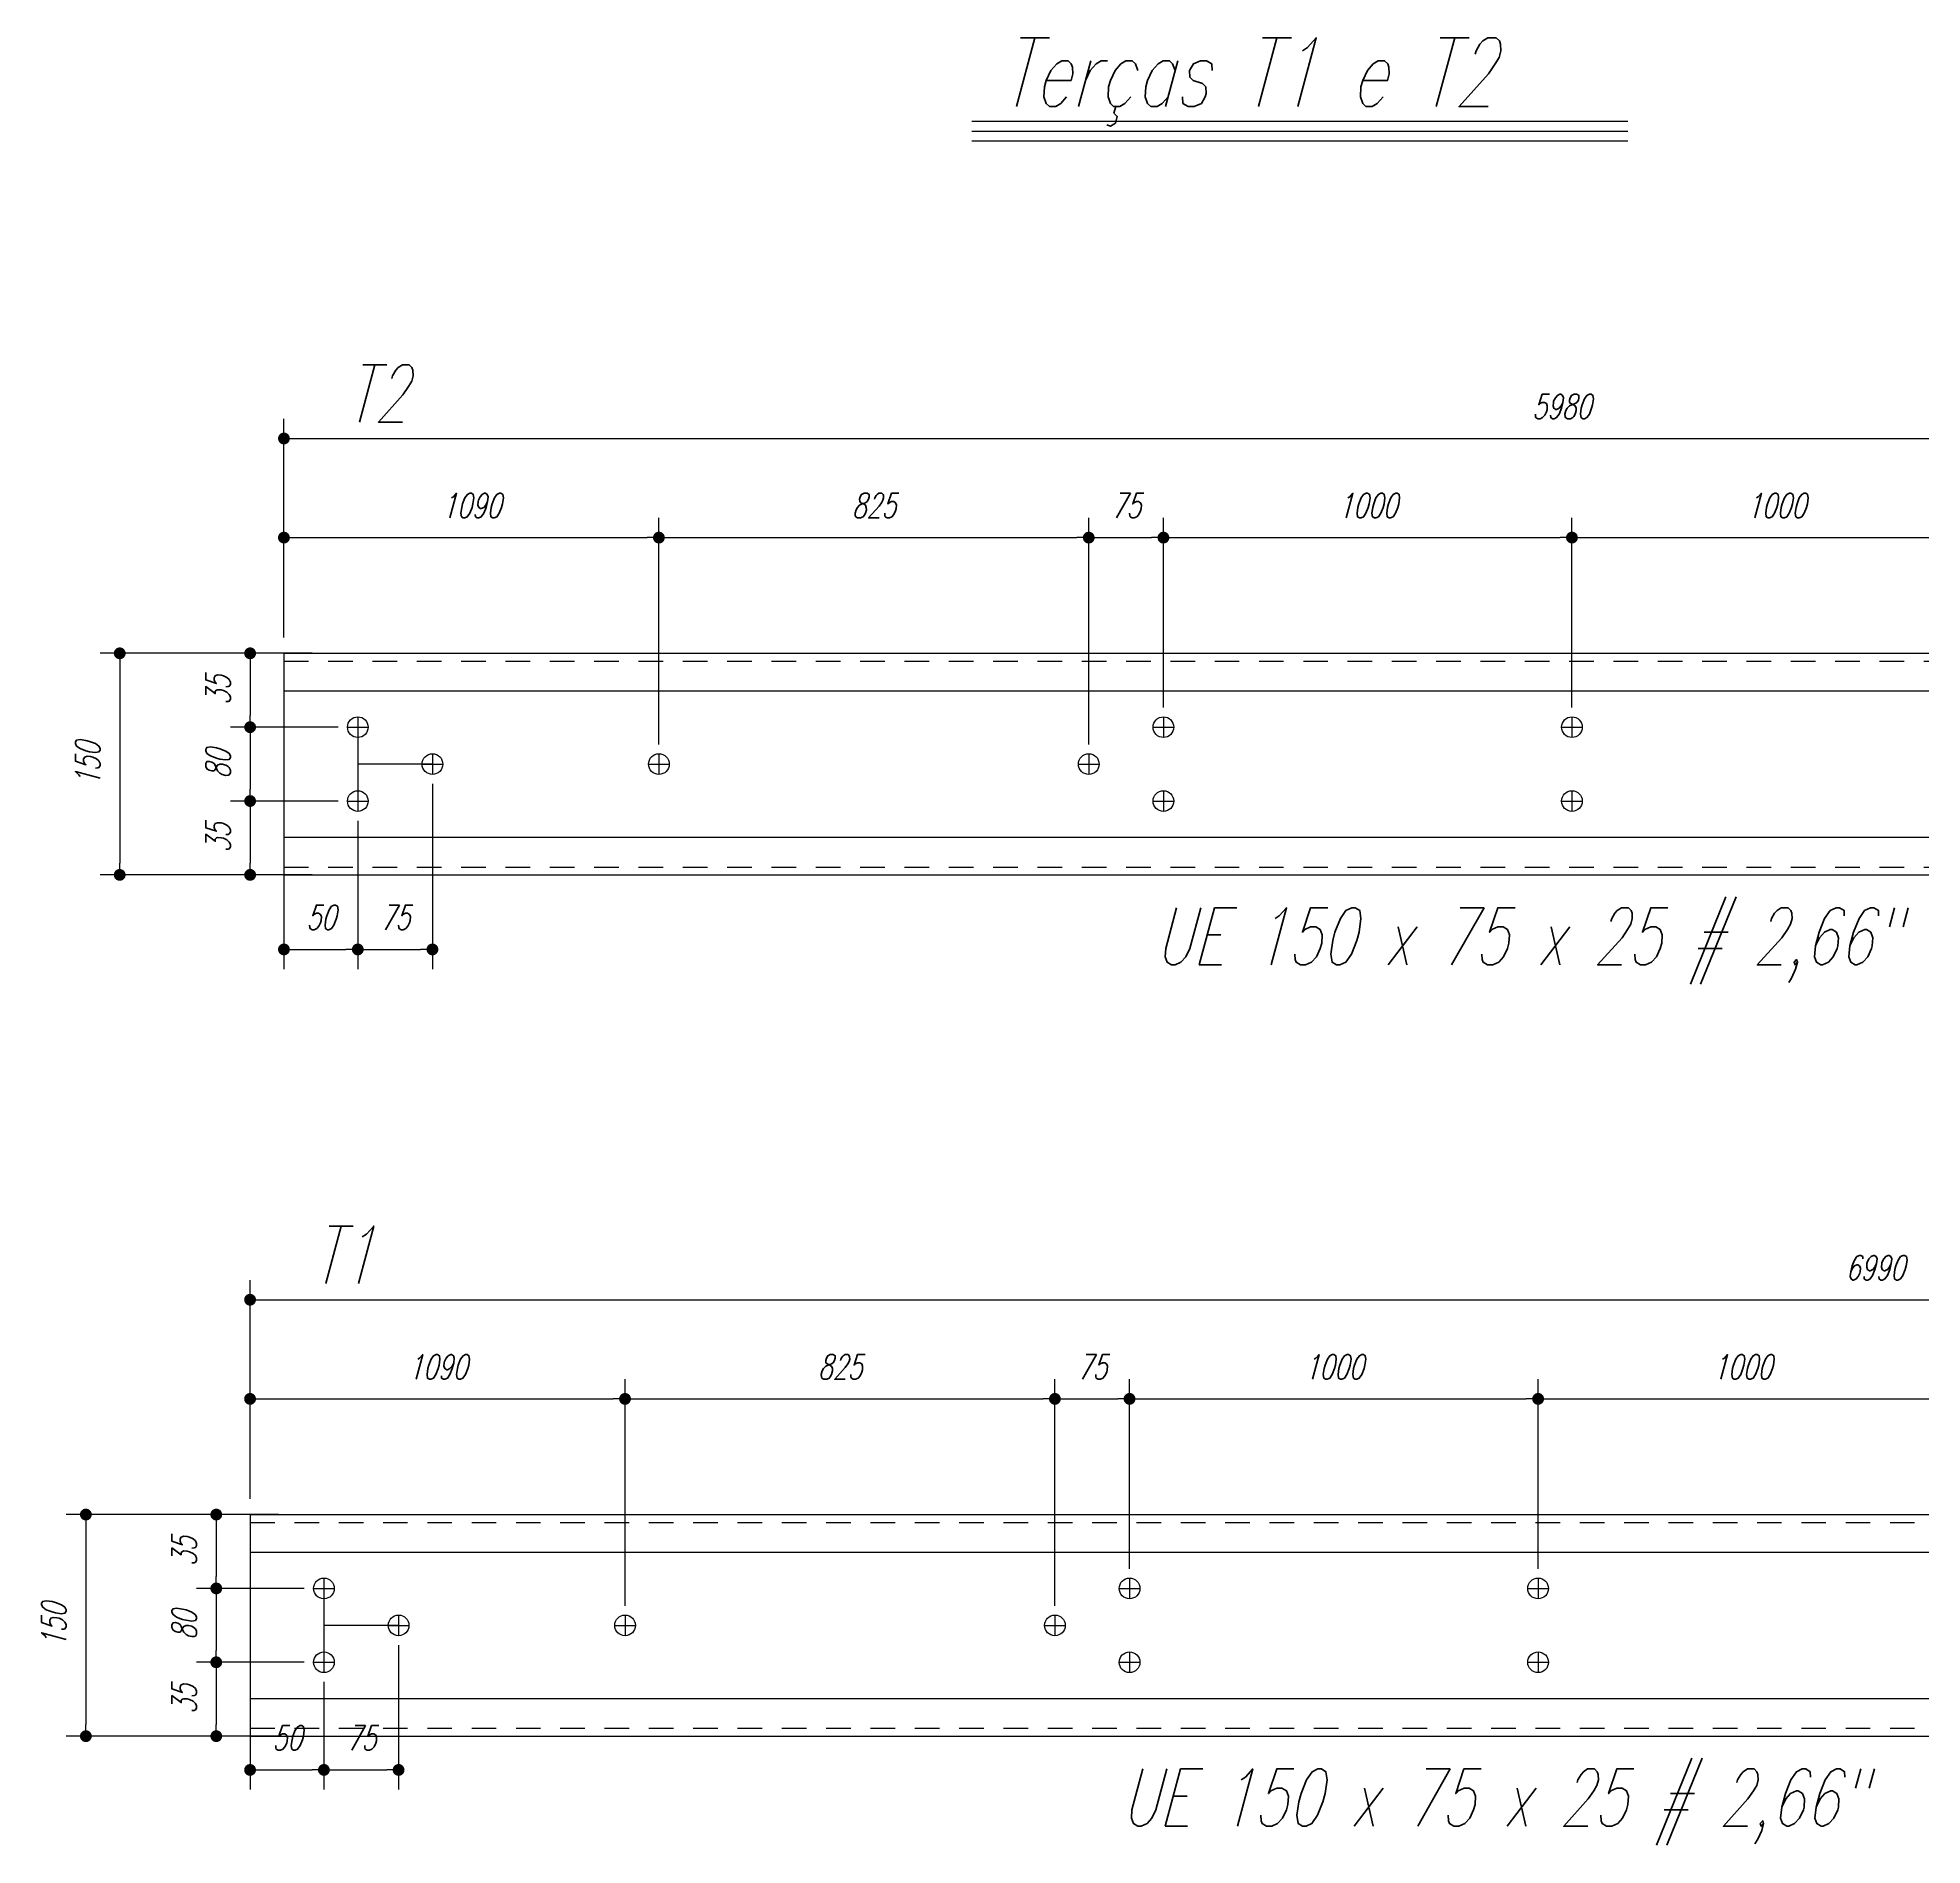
# Model space of a CAD drawing. Extents: x -187 to 453, y 281 to 902.
# Drawn here: x 400.41 to 409.98, y 453.06 to 462.24 of the extents above; entities that cross this region are included whole.
import ezdxf

# ---------------------------------------------------------------- set-up
doc = ezdxf.new("R2010")
doc.units = 0
doc.header["$MEASUREMENT"] = 0
doc.header["$PDMODE"] = 35
doc.linetypes.add('HIDDEN2', pattern=[0.1875, 0.125, -0.0625])
doc.layers.get('DEFPOINTS').update_dxf_attribs({"linetype": 'CONTINUOUS'})
for name, color, linetype in [('CARGAS', 3, 'CONTINUOUS'), ('COTA', 1, 'CONTINUOUS'), ('FORMA', 2, 'CONTINUOUS'), ('NPILAR', 4, 'CONTINUOUS'), ('PILAR', 4, 'CONTINUOUS'), ('TEXTO1', 1, 'CONTINUOUS')]:
    doc.layers.add(name, color=color, linetype=linetype)
doc.styles.add('E100', font='romans.shx', dxfattribs={"width": 0.7, "oblique": 15, "height": 0.125})
doc.styles.add('E120', font='romans.shx', dxfattribs={"width": 0.7, "oblique": 15, "height": 0.15})
doc.styles.add('E140', font='romans.shx', dxfattribs={"width": 0.7, "oblique": 15, "height": 0.175})
doc.dimstyles.get("Standard").update_dxf_attribs({"dimtxt": 0.18, "dimasz": 0.18, "dimexe": 0.18, "dimexo": 0.0625, "dimgap": 0.09, "dimtad": 0, "dimtih": 1, "dimtoh": 1, "dimdec": 4, "dimzin": 0, "dimdsep": 46, "dimtxsty": 'Standard', "dimcen": 0.09, "dimadec": 0, "dimazin": 0, "dimtfac": 1, "dimtdec": 4, "dimtofl": 0, "dimtmove": 0, "dimatfit": 3, "dimfxl": 1, "dimtolj": 1, "dimtzin": 0, "dimarcsym": 0})

# ---------------------------------------------------------------- blocks, each defined once
blk = doc.blocks.new('DOT')
at = {"layer": 'CARGAS', "color": 0, "linetype": 'ByBlock'}
blk.add_line((-0.5, 0), (-1, 0), dxfattribs=at)
at = {"layer": 'CARGAS', "color": 0, "linetype": 'ByBlock', "const_width": 0.5}
blk.add_lwpolyline([(-0.25, 0, 1), (0.25, 0, 1)], format="xyb", close=True, dxfattribs=at)
blk = doc.blocks.new('*D136')
at = {"layer": 'COTA', "linetype": 'Continuous', "lineweight": -2, "transparency": 16777216}
for p, q in [((401.4898, 454.8204), (401.4898, 455.4276)), ((403.3933, 454.2778), (403.3933, 455.4276)), ((401.5498, 455.3276), (403.3333, 455.3276))]:
    blk.add_line(p, q, dxfattribs=at)
at = {"layer": 'DEFPOINTS', "color": 0, "linetype": 'Continuous', "transparency": 16777216}
for p in [(403.3933, 455.3276), (401.4898, 454.7204), (403.3933, 454.1778)]:
    blk.add_point(p, dxfattribs=at)
at = {"layer": 'COTA', "linetype": 'Continuous', "lineweight": -2, "transparency": 16777216, "xscale": 0.06, "yscale": 0.06, "zscale": 0.06, "rotation": 180}
blk.add_blockref('DOT', (401.4898, 455.3276), dxfattribs=at)
at = {"layer": 'COTA', "linetype": 'Continuous', "lineweight": -2, "transparency": 16777216, "xscale": 0.06, "yscale": 0.06, "zscale": 0.06}
blk.add_blockref('DOT', (403.3933, 455.3276), dxfattribs=at)
at = {"layer": 'COTA', "color": 2, "linetype": 'Continuous', "transparency": 16777216, "insert": (402.4416, 455.4901), "char_height": 0.125, "attachment_point": 5, "style": 'E100'}
blk.add_mtext('\\A1;1090', dxfattribs=at)
blk = doc.blocks.new('*D139')
at = {"layer": 'COTA', "linetype": 'Continuous', "lineweight": -2, "transparency": 16777216}
for p, q in [((401.8648, 453.8903), (401.8648, 453.3438)), ((401.4898, 453.7917), (401.4898, 453.3438)), ((401.5498, 453.4438), (401.8048, 453.4438))]:
    blk.add_line(p, q, dxfattribs=at)
at = {"layer": 'DEFPOINTS', "color": 0, "linetype": 'Continuous', "transparency": 16777216}
for p in [(401.8648, 453.9903), (401.4898, 453.8917), (401.8648, 453.4438)]:
    blk.add_point(p, dxfattribs=at)
at = {"layer": 'COTA', "linetype": 'Continuous', "lineweight": -2, "transparency": 16777216, "xscale": 0.06, "yscale": 0.06, "zscale": 0.06, "rotation": 180}
blk.add_blockref('DOT', (401.4898, 453.4438), dxfattribs=at)
at = {"layer": 'COTA', "linetype": 'Continuous', "lineweight": -2, "transparency": 16777216, "xscale": 0.06, "yscale": 0.06, "zscale": 0.06}
blk.add_blockref('DOT', (401.8648, 453.4438), dxfattribs=at)
at = {"layer": 'COTA', "color": 2, "linetype": 'Continuous', "transparency": 16777216, "insert": (401.6773, 453.6063), "char_height": 0.125, "attachment_point": 5, "style": 'E100'}
blk.add_mtext('\\A1;50', dxfattribs=at)
blk = doc.blocks.new('*D140')
at = {"layer": 'COTA', "linetype": 'Continuous', "lineweight": -2, "transparency": 16777216}
for p, q in [((401.4898, 454.8704), (401.4898, 455.9309)), ((417.9881, 454.6494), (417.9881, 455.9309)), ((401.5498, 455.8309), (417.9281, 455.8309))]:
    blk.add_line(p, q, dxfattribs=at)
at = {"layer": 'DEFPOINTS', "color": 0, "linetype": 'Continuous', "transparency": 16777216}
for p in [(417.9881, 455.8309), (401.4898, 454.7704), (417.9881, 454.5494)]:
    blk.add_point(p, dxfattribs=at)
at = {"layer": 'COTA', "linetype": 'Continuous', "lineweight": -2, "transparency": 16777216, "xscale": 0.06, "yscale": 0.06, "zscale": 0.06, "rotation": 180}
blk.add_blockref('DOT', (401.4898, 455.8309), dxfattribs=at)
at = {"layer": 'COTA', "linetype": 'Continuous', "lineweight": -2, "transparency": 16777216, "xscale": 0.06, "yscale": 0.06, "zscale": 0.06}
blk.add_blockref('DOT', (417.9881, 455.8309), dxfattribs=at)
at = {"layer": 'COTA', "color": 2, "linetype": 'Continuous', "transparency": 16777216, "insert": (409.739, 455.9934), "char_height": 0.125, "attachment_point": 5, "style": 'E100'}
blk.add_mtext('\\A1;6990', dxfattribs=at)
blk = doc.blocks.new('*D141')
at = {"layer": 'COTA', "linetype": 'Continuous', "lineweight": -2, "transparency": 16777216}
for p, q in [((401.3898, 454.7403), (401.2182, 454.7403)), ((401.3182, 454.6803), (401.3182, 454.4253)), ((401.7648, 454.3653), (401.2182, 454.3653))]:
    blk.add_line(p, q, dxfattribs=at)
at = {"layer": 'DEFPOINTS', "color": 0, "linetype": 'Continuous', "transparency": 16777216}
for p in [(401.4898, 454.7403), (401.3182, 454.3653), (401.8648, 454.3653)]:
    blk.add_point(p, dxfattribs=at)
at = {"layer": 'COTA', "linetype": 'Continuous', "lineweight": -2, "transparency": 16777216, "xscale": 0.06, "yscale": 0.06, "zscale": 0.06}
for p, rotation in [((401.3182, 454.7403), 90), ((401.3182, 454.3653), 270)]:
    blk.add_blockref('DOT', p, dxfattribs=dict(at, rotation=rotation))
at = {"layer": 'COTA', "color": 2, "linetype": 'Continuous', "transparency": 16777216, "insert": (401.1557, 454.5528), "char_height": 0.125, "attachment_point": 5, "rotation": 90, "style": 'E100'}
blk.add_mtext('\\A1;35', dxfattribs=at)
blk = doc.blocks.new('*D142')
at = {"layer": 'COTA', "linetype": 'Continuous', "lineweight": -2, "transparency": 16777216}
for p, q in [((401.7648, 454.3653), (401.2182, 454.3653)), ((401.3182, 454.3053), (401.3182, 454.0503)), ((401.7648, 453.9903), (401.2182, 453.9903))]:
    blk.add_line(p, q, dxfattribs=at)
at = {"layer": 'DEFPOINTS', "color": 0, "linetype": 'Continuous', "transparency": 16777216}
for p in [(401.8648, 454.3653), (401.3182, 453.9903), (401.8648, 453.9903)]:
    blk.add_point(p, dxfattribs=at)
at = {"layer": 'COTA', "linetype": 'Continuous', "lineweight": -2, "transparency": 16777216, "xscale": 0.06, "yscale": 0.06, "zscale": 0.06}
for p, rotation in [((401.3182, 454.3653), 90), ((401.3182, 453.9903), 270)]:
    blk.add_blockref('DOT', p, dxfattribs=dict(at, rotation=rotation))
at = {"layer": 'COTA', "color": 2, "linetype": 'Continuous', "transparency": 16777216, "insert": (401.1557, 454.1778), "char_height": 0.125, "attachment_point": 5, "rotation": 90, "style": 'E100'}
blk.add_mtext('\\A1;80', dxfattribs=at)
blk = doc.blocks.new('*D143')
at = {"layer": 'COTA', "linetype": 'Continuous', "lineweight": -2, "transparency": 16777216}
for p, q in [((401.7648, 453.9903), (401.2182, 453.9903)), ((401.3182, 453.9303), (401.3182, 453.6753)), ((401.5885, 453.6153), (401.2182, 453.6153))]:
    blk.add_line(p, q, dxfattribs=at)
at = {"layer": 'DEFPOINTS', "color": 0, "linetype": 'Continuous', "transparency": 16777216}
for p in [(401.8648, 453.9903), (401.3182, 453.6153), (401.6885, 453.6153)]:
    blk.add_point(p, dxfattribs=at)
at = {"layer": 'COTA', "linetype": 'Continuous', "lineweight": -2, "transparency": 16777216, "xscale": 0.06, "yscale": 0.06, "zscale": 0.06}
for p, rotation in [((401.3182, 453.9903), 90), ((401.3182, 453.6153), 270)]:
    blk.add_blockref('DOT', p, dxfattribs=dict(at, rotation=rotation))
at = {"layer": 'COTA', "color": 2, "linetype": 'Continuous', "transparency": 16777216, "insert": (401.1557, 453.8028), "char_height": 0.125, "attachment_point": 5, "rotation": 90, "style": 'E100'}
blk.add_mtext('\\A1;35', dxfattribs=at)
blk = doc.blocks.new('*D144')
at = {"layer": 'COTA', "linetype": 'Continuous', "lineweight": -2, "transparency": 16777216}
for p, q in [((401.6334, 454.7403), (400.5562, 454.7403)), ((400.6562, 454.6803), (400.6562, 453.6753)), ((401.6334, 453.6153), (400.5562, 453.6153))]:
    blk.add_line(p, q, dxfattribs=at)
at = {"layer": 'DEFPOINTS', "color": 0, "linetype": 'Continuous', "transparency": 16777216}
for p in [(401.7334, 454.7403), (400.6562, 453.6153), (401.7334, 453.6153)]:
    blk.add_point(p, dxfattribs=at)
at = {"layer": 'COTA', "linetype": 'Continuous', "lineweight": -2, "transparency": 16777216, "xscale": 0.06, "yscale": 0.06, "zscale": 0.06}
for p, rotation in [((400.6562, 454.7403), 90), ((400.6562, 453.6153), 270)]:
    blk.add_blockref('DOT', p, dxfattribs=dict(at, rotation=rotation))
at = {"layer": 'COTA', "color": 2, "linetype": 'Continuous', "transparency": 16777216, "insert": (400.4937, 454.1778), "char_height": 0.125, "attachment_point": 5, "rotation": 90, "style": 'E100'}
blk.add_mtext('\\A1;150', dxfattribs=at)
blk = doc.blocks.new('*D145')
at = {"layer": 'COTA', "linetype": 'Continuous', "lineweight": -2, "transparency": 16777216}
for p, q in [((403.3933, 454.6494), (403.3933, 455.4276)), ((405.5755, 454.2778), (405.5755, 455.4276)), ((403.4533, 455.3276), (405.5155, 455.3276))]:
    blk.add_line(p, q, dxfattribs=at)
at = {"layer": 'DEFPOINTS', "color": 0, "linetype": 'Continuous', "transparency": 16777216}
for p in [(405.5755, 455.3276), (403.3933, 454.5494), (405.5755, 454.1778)]:
    blk.add_point(p, dxfattribs=at)
at = {"layer": 'COTA', "linetype": 'Continuous', "lineweight": -2, "transparency": 16777216, "xscale": 0.06, "yscale": 0.06, "zscale": 0.06, "rotation": 180}
blk.add_blockref('DOT', (403.3933, 455.3276), dxfattribs=at)
at = {"layer": 'COTA', "linetype": 'Continuous', "lineweight": -2, "transparency": 16777216, "xscale": 0.06, "yscale": 0.06, "zscale": 0.06}
blk.add_blockref('DOT', (405.5755, 455.3276), dxfattribs=at)
at = {"layer": 'COTA', "color": 2, "linetype": 'Continuous', "transparency": 16777216, "insert": (404.4844, 455.4901), "char_height": 0.125, "attachment_point": 5, "style": 'E100'}
blk.add_mtext('\\A1;825', dxfattribs=at)
blk = doc.blocks.new('*D146')
at = {"layer": 'COTA', "linetype": 'Continuous', "lineweight": -2, "transparency": 16777216}
for p, q in [((408.0285, 455.0465), (408.0285, 455.4276)), ((410.1024, 454.4653), (410.1024, 455.4276)), ((408.0885, 455.3276), (410.0424, 455.3276))]:
    blk.add_line(p, q, dxfattribs=at)
at = {"layer": 'DEFPOINTS', "color": 0, "linetype": 'Continuous', "transparency": 16777216}
for p in [(410.1024, 455.3276), (408.0285, 454.9465), (410.1024, 454.3653)]:
    blk.add_point(p, dxfattribs=at)
at = {"layer": 'COTA', "linetype": 'Continuous', "lineweight": -2, "transparency": 16777216, "xscale": 0.06, "yscale": 0.06, "zscale": 0.06, "rotation": 180}
blk.add_blockref('DOT', (408.0285, 455.3276), dxfattribs=at)
at = {"layer": 'COTA', "linetype": 'Continuous', "lineweight": -2, "transparency": 16777216, "xscale": 0.06, "yscale": 0.06, "zscale": 0.06}
blk.add_blockref('DOT', (410.1024, 455.3276), dxfattribs=at)
at = {"layer": 'COTA', "color": 2, "linetype": 'Continuous', "transparency": 16777216, "insert": (409.0654, 455.4901), "char_height": 0.125, "attachment_point": 5, "style": 'E100'}
blk.add_mtext('\\A1;1000', dxfattribs=at)
blk = doc.blocks.new('*D74')
at = {"layer": 'COTA', "linetype": 'Continuous', "lineweight": -2, "transparency": 16777216}
for p, q in [((402.2438, 454.0778), (402.2438, 453.3438)), ((401.8648, 453.8903), (401.8648, 453.3438)), ((401.9248, 453.4438), (402.1838, 453.4438))]:
    blk.add_line(p, q, dxfattribs=at)
at = {"layer": 'DEFPOINTS', "color": 0, "linetype": 'Continuous', "transparency": 16777216}
for p in [(402.2438, 454.1778), (401.8648, 453.9903), (402.2438, 453.4438)]:
    blk.add_point(p, dxfattribs=at)
at = {"layer": 'COTA', "linetype": 'Continuous', "lineweight": -2, "transparency": 16777216, "xscale": 0.06, "yscale": 0.06, "zscale": 0.06, "rotation": 180}
blk.add_blockref('DOT', (401.8648, 453.4438), dxfattribs=at)
at = {"layer": 'COTA', "linetype": 'Continuous', "lineweight": -2, "transparency": 16777216, "xscale": 0.06, "yscale": 0.06, "zscale": 0.06}
blk.add_blockref('DOT', (402.2438, 453.4438), dxfattribs=at)
at = {"layer": 'COTA', "color": 2, "linetype": 'Continuous', "transparency": 16777216, "insert": (402.0543, 453.6063), "char_height": 0.125, "attachment_point": 5, "style": 'E100'}
blk.add_mtext('\\A1;75', dxfattribs=at)
blk = doc.blocks.new('*D76')
at = {"layer": 'COTA', "linetype": 'Continuous', "lineweight": -2, "transparency": 16777216}
for p, q in [((405.5755, 454.3778), (405.5755, 455.4276)), ((405.9545, 454.4653), (405.9545, 455.4276)), ((405.6355, 455.3276), (405.8945, 455.3276))]:
    blk.add_line(p, q, dxfattribs=at)
at = {"layer": 'DEFPOINTS', "color": 0, "linetype": 'Continuous', "transparency": 16777216}
for p in [(405.9545, 455.3276), (405.9545, 454.3653), (405.5755, 454.2778)]:
    blk.add_point(p, dxfattribs=at)
at = {"layer": 'COTA', "linetype": 'Continuous', "lineweight": -2, "transparency": 16777216, "xscale": 0.06, "yscale": 0.06, "zscale": 0.06, "rotation": 180}
blk.add_blockref('DOT', (405.5755, 455.3276), dxfattribs=at)
at = {"layer": 'COTA', "linetype": 'Continuous', "lineweight": -2, "transparency": 16777216, "xscale": 0.06, "yscale": 0.06, "zscale": 0.06}
blk.add_blockref('DOT', (405.9545, 455.3276), dxfattribs=at)
at = {"layer": 'COTA', "color": 2, "linetype": 'Continuous', "transparency": 16777216, "insert": (405.765, 455.4901), "char_height": 0.125, "attachment_point": 5, "style": 'E100'}
blk.add_mtext('\\A1;75', dxfattribs=at)
blk = doc.blocks.new('*D77')
at = {"layer": 'COTA', "linetype": 'Continuous', "lineweight": -2, "transparency": 16777216}
for p, q in [((405.9545, 455.0465), (405.9545, 455.4276)), ((408.0285, 454.4653), (408.0285, 455.4276)), ((406.0145, 455.3276), (407.9685, 455.3276))]:
    blk.add_line(p, q, dxfattribs=at)
at = {"layer": 'DEFPOINTS', "color": 0, "linetype": 'Continuous', "transparency": 16777216}
for p in [(408.0285, 455.3276), (405.9545, 454.9465), (408.0285, 454.3653)]:
    blk.add_point(p, dxfattribs=at)
at = {"layer": 'COTA', "linetype": 'Continuous', "lineweight": -2, "transparency": 16777216, "xscale": 0.06, "yscale": 0.06, "zscale": 0.06, "rotation": 180}
blk.add_blockref('DOT', (405.9545, 455.3276), dxfattribs=at)
at = {"layer": 'COTA', "linetype": 'Continuous', "lineweight": -2, "transparency": 16777216, "xscale": 0.06, "yscale": 0.06, "zscale": 0.06}
blk.add_blockref('DOT', (408.0285, 455.3276), dxfattribs=at)
at = {"layer": 'COTA', "color": 2, "linetype": 'Continuous', "transparency": 16777216, "insert": (406.9915, 455.4901), "char_height": 0.125, "attachment_point": 5, "style": 'E100'}
blk.add_mtext('\\A1;1000', dxfattribs=at)
blk = doc.blocks.new('*D82')
at = {"layer": 'COTA', "linetype": 'Continuous', "lineweight": -2, "transparency": 16777216}
for p, q in [((401.6617, 459.1929), (401.6617, 459.8002)), ((403.5652, 458.6503), (403.5652, 459.8002)), ((401.7217, 459.7002), (403.5052, 459.7002))]:
    blk.add_line(p, q, dxfattribs=at)
at = {"layer": 'DEFPOINTS', "color": 0, "linetype": 'Continuous', "transparency": 16777216}
for p in [(403.5652, 459.7002), (401.6617, 459.0929), (403.5652, 458.5503)]:
    blk.add_point(p, dxfattribs=at)
at = {"layer": 'COTA', "linetype": 'Continuous', "lineweight": -2, "transparency": 16777216, "xscale": 0.06, "yscale": 0.06, "zscale": 0.06, "rotation": 180}
blk.add_blockref('DOT', (401.6617, 459.7002), dxfattribs=at)
at = {"layer": 'COTA', "linetype": 'Continuous', "lineweight": -2, "transparency": 16777216, "xscale": 0.06, "yscale": 0.06, "zscale": 0.06}
blk.add_blockref('DOT', (403.5652, 459.7002), dxfattribs=at)
at = {"layer": 'COTA', "color": 2, "linetype": 'Continuous', "transparency": 16777216, "insert": (402.6134, 459.8627), "char_height": 0.125, "attachment_point": 5, "style": 'E100'}
blk.add_mtext('\\A1;1090', dxfattribs=at)
blk = doc.blocks.new('*D84')
at = {"layer": 'COTA', "linetype": 'Continuous', "lineweight": -2, "transparency": 16777216}
for p, q in [((402.0367, 458.2628), (402.0367, 457.5094)), ((401.6617, 458.1642), (401.6617, 457.5094)), ((401.7217, 457.6094), (401.9767, 457.6094))]:
    blk.add_line(p, q, dxfattribs=at)
at = {"layer": 'DEFPOINTS', "color": 0, "linetype": 'Continuous', "transparency": 16777216}
for p in [(402.0367, 458.3628), (401.6617, 458.2642), (402.0367, 457.6094)]:
    blk.add_point(p, dxfattribs=at)
at = {"layer": 'COTA', "linetype": 'Continuous', "lineweight": -2, "transparency": 16777216, "xscale": 0.06, "yscale": 0.06, "zscale": 0.06, "rotation": 180}
blk.add_blockref('DOT', (401.6617, 457.6094), dxfattribs=at)
at = {"layer": 'COTA', "linetype": 'Continuous', "lineweight": -2, "transparency": 16777216, "xscale": 0.06, "yscale": 0.06, "zscale": 0.06}
blk.add_blockref('DOT', (402.0367, 457.6094), dxfattribs=at)
at = {"layer": 'COTA', "color": 2, "linetype": 'Continuous', "transparency": 16777216, "insert": (401.8492, 457.7719), "char_height": 0.125, "attachment_point": 5, "style": 'E100'}
blk.add_mtext('\\A1;50', dxfattribs=at)
blk = doc.blocks.new('*D85')
at = {"layer": 'COTA', "linetype": 'Continuous', "lineweight": -2, "transparency": 16777216}
for p, q in [((401.6617, 459.2429), (401.6617, 460.3034)), ((414.6328, 458.6503), (414.6328, 460.3034)), ((401.7217, 460.2034), (414.5728, 460.2034))]:
    blk.add_line(p, q, dxfattribs=at)
at = {"layer": 'DEFPOINTS', "color": 0, "linetype": 'Continuous', "transparency": 16777216}
for p in [(414.6328, 460.2034), (401.6617, 459.1429), (414.6328, 458.5503)]:
    blk.add_point(p, dxfattribs=at)
at = {"layer": 'COTA', "linetype": 'Continuous', "lineweight": -2, "transparency": 16777216, "xscale": 0.06, "yscale": 0.06, "zscale": 0.06, "rotation": 180}
blk.add_blockref('DOT', (401.6617, 460.2034), dxfattribs=at)
at = {"layer": 'COTA', "linetype": 'Continuous', "lineweight": -2, "transparency": 16777216, "xscale": 0.06, "yscale": 0.06, "zscale": 0.06}
blk.add_blockref('DOT', (414.6328, 460.2034), dxfattribs=at)
at = {"layer": 'COTA', "color": 2, "linetype": 'Continuous', "transparency": 16777216, "insert": (408.1472, 460.3659), "char_height": 0.125, "attachment_point": 5, "style": 'E100'}
blk.add_mtext('\\A1;5980', dxfattribs=at)
blk = doc.blocks.new('*D86')
at = {"layer": 'COTA', "linetype": 'Continuous', "lineweight": -2, "transparency": 16777216}
for p, q in [((401.5617, 459.1128), (401.3901, 459.1128)), ((401.4901, 459.0528), (401.4901, 458.7978)), ((401.9367, 458.7378), (401.3901, 458.7378))]:
    blk.add_line(p, q, dxfattribs=at)
at = {"layer": 'DEFPOINTS', "color": 0, "linetype": 'Continuous', "transparency": 16777216}
for p in [(401.6617, 459.1128), (401.4901, 458.7378), (402.0367, 458.7378)]:
    blk.add_point(p, dxfattribs=at)
at = {"layer": 'COTA', "linetype": 'Continuous', "lineweight": -2, "transparency": 16777216, "xscale": 0.06, "yscale": 0.06, "zscale": 0.06}
for p, rotation in [((401.4901, 459.1128), 90), ((401.4901, 458.7378), 270)]:
    blk.add_blockref('DOT', p, dxfattribs=dict(at, rotation=rotation))
at = {"layer": 'COTA', "color": 2, "linetype": 'Continuous', "transparency": 16777216, "insert": (401.3276, 458.9253), "char_height": 0.125, "attachment_point": 5, "rotation": 90, "style": 'E100'}
blk.add_mtext('\\A1;35', dxfattribs=at)
blk = doc.blocks.new('*D87')
at = {"layer": 'COTA', "linetype": 'Continuous', "lineweight": -2, "transparency": 16777216}
for p, q in [((401.9367, 458.7378), (401.3901, 458.7378)), ((401.4901, 458.6778), (401.4901, 458.4228)), ((401.9367, 458.3628), (401.3901, 458.3628))]:
    blk.add_line(p, q, dxfattribs=at)
at = {"layer": 'DEFPOINTS', "color": 0, "linetype": 'Continuous', "transparency": 16777216}
for p in [(402.0367, 458.7378), (401.4901, 458.3628), (402.0367, 458.3628)]:
    blk.add_point(p, dxfattribs=at)
at = {"layer": 'COTA', "linetype": 'Continuous', "lineweight": -2, "transparency": 16777216, "xscale": 0.06, "yscale": 0.06, "zscale": 0.06}
for p, rotation in [((401.4901, 458.7378), 90), ((401.4901, 458.3628), 270)]:
    blk.add_blockref('DOT', p, dxfattribs=dict(at, rotation=rotation))
at = {"layer": 'COTA', "color": 2, "linetype": 'Continuous', "transparency": 16777216, "insert": (401.3276, 458.5503), "char_height": 0.125, "attachment_point": 5, "rotation": 90, "style": 'E100'}
blk.add_mtext('\\A1;80', dxfattribs=at)
blk = doc.blocks.new('*D88')
at = {"layer": 'COTA', "linetype": 'Continuous', "lineweight": -2, "transparency": 16777216}
for p, q in [((401.9367, 458.3628), (401.3901, 458.3628)), ((401.4901, 458.3028), (401.4901, 458.0478)), ((401.7604, 457.9878), (401.3901, 457.9878))]:
    blk.add_line(p, q, dxfattribs=at)
at = {"layer": 'DEFPOINTS', "color": 0, "linetype": 'Continuous', "transparency": 16777216}
for p in [(402.0367, 458.3628), (401.4901, 457.9878), (401.8604, 457.9878)]:
    blk.add_point(p, dxfattribs=at)
at = {"layer": 'COTA', "linetype": 'Continuous', "lineweight": -2, "transparency": 16777216, "xscale": 0.06, "yscale": 0.06, "zscale": 0.06}
for p, rotation in [((401.4901, 458.3628), 90), ((401.4901, 457.9878), 270)]:
    blk.add_blockref('DOT', p, dxfattribs=dict(at, rotation=rotation))
at = {"layer": 'COTA', "color": 2, "linetype": 'Continuous', "transparency": 16777216, "insert": (401.3276, 458.1753), "char_height": 0.125, "attachment_point": 5, "rotation": 90, "style": 'E100'}
blk.add_mtext('\\A1;35', dxfattribs=at)
blk = doc.blocks.new('*D89')
at = {"layer": 'COTA', "linetype": 'Continuous', "lineweight": -2, "transparency": 16777216}
for p, q in [((401.8052, 459.1128), (400.7281, 459.1128)), ((400.8281, 459.0528), (400.8281, 458.0478)), ((401.8052, 457.9878), (400.7281, 457.9878))]:
    blk.add_line(p, q, dxfattribs=at)
at = {"layer": 'DEFPOINTS', "color": 0, "linetype": 'Continuous', "transparency": 16777216}
for p in [(401.9052, 459.1128), (400.8281, 457.9878), (401.9052, 457.9878)]:
    blk.add_point(p, dxfattribs=at)
at = {"layer": 'COTA', "linetype": 'Continuous', "lineweight": -2, "transparency": 16777216, "xscale": 0.06, "yscale": 0.06, "zscale": 0.06}
for p, rotation in [((400.8281, 459.1128), 90), ((400.8281, 457.9878), 270)]:
    blk.add_blockref('DOT', p, dxfattribs=dict(at, rotation=rotation))
at = {"layer": 'COTA', "color": 2, "linetype": 'Continuous', "transparency": 16777216, "insert": (400.6656, 458.5503), "char_height": 0.125, "attachment_point": 5, "rotation": 90, "style": 'E100'}
blk.add_mtext('\\A1;150', dxfattribs=at)
blk = doc.blocks.new('*D90')
at = {"layer": 'COTA', "linetype": 'Continuous', "lineweight": -2, "transparency": 16777216}
for p, q in [((403.5652, 459.0219), (403.5652, 459.8002)), ((405.7474, 458.6503), (405.7474, 459.8002)), ((403.6252, 459.7002), (405.6874, 459.7002))]:
    blk.add_line(p, q, dxfattribs=at)
at = {"layer": 'DEFPOINTS', "color": 0, "linetype": 'Continuous', "transparency": 16777216}
for p in [(405.7474, 459.7002), (403.5652, 458.9219), (405.7474, 458.5503)]:
    blk.add_point(p, dxfattribs=at)
at = {"layer": 'COTA', "linetype": 'Continuous', "lineweight": -2, "transparency": 16777216, "xscale": 0.06, "yscale": 0.06, "zscale": 0.06, "rotation": 180}
blk.add_blockref('DOT', (403.5652, 459.7002), dxfattribs=at)
at = {"layer": 'COTA', "linetype": 'Continuous', "lineweight": -2, "transparency": 16777216, "xscale": 0.06, "yscale": 0.06, "zscale": 0.06}
blk.add_blockref('DOT', (405.7474, 459.7002), dxfattribs=at)
at = {"layer": 'COTA', "color": 2, "linetype": 'Continuous', "transparency": 16777216, "insert": (404.6563, 459.8627), "char_height": 0.125, "attachment_point": 5, "style": 'E100'}
blk.add_mtext('\\A1;825', dxfattribs=at)
blk = doc.blocks.new('*D91')
at = {"layer": 'COTA', "linetype": 'Continuous', "lineweight": -2, "transparency": 16777216}
for p, q in [((408.2003, 459.419), (408.2003, 459.8002)), ((410.2743, 458.8378), (410.2743, 459.8002)), ((408.2603, 459.7002), (410.2143, 459.7002))]:
    blk.add_line(p, q, dxfattribs=at)
at = {"layer": 'DEFPOINTS', "color": 0, "linetype": 'Continuous', "transparency": 16777216}
for p in [(410.2743, 459.7002), (408.2003, 459.319), (410.2743, 458.7378)]:
    blk.add_point(p, dxfattribs=at)
at = {"layer": 'COTA', "linetype": 'Continuous', "lineweight": -2, "transparency": 16777216, "xscale": 0.06, "yscale": 0.06, "zscale": 0.06, "rotation": 180}
blk.add_blockref('DOT', (408.2003, 459.7002), dxfattribs=at)
at = {"layer": 'COTA', "linetype": 'Continuous', "lineweight": -2, "transparency": 16777216, "xscale": 0.06, "yscale": 0.06, "zscale": 0.06}
blk.add_blockref('DOT', (410.2743, 459.7002), dxfattribs=at)
at = {"layer": 'COTA', "color": 2, "linetype": 'Continuous', "transparency": 16777216, "insert": (409.2373, 459.8627), "char_height": 0.125, "attachment_point": 5, "style": 'E100'}
blk.add_mtext('\\A1;1000', dxfattribs=at)
blk = doc.blocks.new('*D95')
at = {"layer": 'COTA', "linetype": 'Continuous', "lineweight": -2, "transparency": 16777216}
for p, q in [((402.4156, 458.4503), (402.4156, 457.5094)), ((402.0367, 458.2628), (402.0367, 457.5094)), ((402.0967, 457.6094), (402.3556, 457.6094))]:
    blk.add_line(p, q, dxfattribs=at)
at = {"layer": 'DEFPOINTS', "color": 0, "linetype": 'Continuous', "transparency": 16777216}
for p in [(402.4156, 458.5503), (402.0367, 458.3628), (402.4156, 457.6094)]:
    blk.add_point(p, dxfattribs=at)
at = {"layer": 'COTA', "linetype": 'Continuous', "lineweight": -2, "transparency": 16777216, "xscale": 0.06, "yscale": 0.06, "zscale": 0.06, "rotation": 180}
blk.add_blockref('DOT', (402.0367, 457.6094), dxfattribs=at)
at = {"layer": 'COTA', "linetype": 'Continuous', "lineweight": -2, "transparency": 16777216, "xscale": 0.06, "yscale": 0.06, "zscale": 0.06}
blk.add_blockref('DOT', (402.4156, 457.6094), dxfattribs=at)
at = {"layer": 'COTA', "color": 2, "linetype": 'Continuous', "transparency": 16777216, "insert": (402.2261, 457.7719), "char_height": 0.125, "attachment_point": 5, "style": 'E100'}
blk.add_mtext('\\A1;75', dxfattribs=at)
blk = doc.blocks.new('*D97')
at = {"layer": 'COTA', "linetype": 'Continuous', "lineweight": -2, "transparency": 16777216}
for p, q in [((405.7474, 458.7503), (405.7474, 459.8002)), ((406.1264, 458.8378), (406.1264, 459.8002)), ((405.8074, 459.7002), (406.0664, 459.7002))]:
    blk.add_line(p, q, dxfattribs=at)
at = {"layer": 'DEFPOINTS', "color": 0, "linetype": 'Continuous', "transparency": 16777216}
for p in [(406.1264, 459.7002), (405.7474, 458.6503), (406.1264, 458.7378)]:
    blk.add_point(p, dxfattribs=at)
at = {"layer": 'COTA', "linetype": 'Continuous', "lineweight": -2, "transparency": 16777216, "xscale": 0.06, "yscale": 0.06, "zscale": 0.06, "rotation": 180}
blk.add_blockref('DOT', (405.7474, 459.7002), dxfattribs=at)
at = {"layer": 'COTA', "linetype": 'Continuous', "lineweight": -2, "transparency": 16777216, "xscale": 0.06, "yscale": 0.06, "zscale": 0.06}
blk.add_blockref('DOT', (406.1264, 459.7002), dxfattribs=at)
at = {"layer": 'COTA', "color": 2, "linetype": 'Continuous', "transparency": 16777216, "insert": (405.9369, 459.8627), "char_height": 0.125, "attachment_point": 5, "style": 'E100'}
blk.add_mtext('\\A1;75', dxfattribs=at)
blk = doc.blocks.new('*D98')
at = {"layer": 'COTA', "linetype": 'Continuous', "lineweight": -2, "transparency": 16777216}
for p, q in [((406.1264, 459.419), (406.1264, 459.8002)), ((408.2003, 458.8378), (408.2003, 459.8002)), ((406.1864, 459.7002), (408.1403, 459.7002))]:
    blk.add_line(p, q, dxfattribs=at)
at = {"layer": 'DEFPOINTS', "color": 0, "linetype": 'Continuous', "transparency": 16777216}
for p in [(408.2003, 459.7002), (406.1264, 459.319), (408.2003, 458.7378)]:
    blk.add_point(p, dxfattribs=at)
at = {"layer": 'COTA', "linetype": 'Continuous', "lineweight": -2, "transparency": 16777216, "xscale": 0.06, "yscale": 0.06, "zscale": 0.06, "rotation": 180}
blk.add_blockref('DOT', (406.1264, 459.7002), dxfattribs=at)
at = {"layer": 'COTA', "linetype": 'Continuous', "lineweight": -2, "transparency": 16777216, "xscale": 0.06, "yscale": 0.06, "zscale": 0.06}
blk.add_blockref('DOT', (408.2003, 459.7002), dxfattribs=at)
at = {"layer": 'COTA', "color": 2, "linetype": 'Continuous', "transparency": 16777216, "insert": (407.1633, 459.8627), "char_height": 0.125, "attachment_point": 5, "style": 'E100'}
blk.add_mtext('\\A1;1000', dxfattribs=at)

msp = doc.modelspace()

# ---------------------------------------------------------------- linework, layer by layer
at = {"layer": 'COTA', "linetype": 'Continuous'}
for p, q in [((402.03666992, 458.79033606), (402.03666992, 458.68533606)), ((406.12636266, 458.79033606), (406.12636266, 458.68533606)), ((408.20032666, 458.79033606), (408.20032666, 458.68533606)), ((401.98416992, 458.73783606), (402.08916992, 458.73783606)), ((402.03666992, 458.73783606), (402.03666992, 458.36283606)), ((406.07386266, 458.73783606), (406.17886266, 458.73783606)), ((408.14782666, 458.73783606), (408.25282666, 458.73783606)), ((402.41562959, 458.60283606), (402.41562959, 458.49783606)), ((403.56517565, 458.60283606), (403.56517565, 458.49783606)), ((405.747403, 458.60283606), (405.747403, 458.49783606)), ((402.41562959, 458.55033606), (402.03666992, 458.55033606)), ((402.36312959, 458.55033606), (402.46812959, 458.55033606)), ((403.51267565, 458.55033606), (403.61767565, 458.55033606)), ((405.694903, 458.55033606), (405.799903, 458.55033606)), ((401.98416992, 458.36283606), (402.08916992, 458.36283606)), ((402.03666992, 458.41533606), (402.03666992, 458.31033606)), ((406.07386266, 458.36283606), (406.17886266, 458.36283606)), ((406.12636266, 458.41533606), (406.12636266, 458.31033606)), ((408.14782666, 458.36283606), (408.25282666, 458.36283606)), ((408.20032666, 458.41533606), (408.20032666, 458.31033606)), ((401.81230971, 454.36531232), (401.91730971, 454.36531232)), ((401.86480971, 454.41781232), (401.86480971, 454.31281232)), ((401.86480971, 454.36531232), (401.86480971, 453.99031232)), ((405.90200245, 454.36531232), (406.00700245, 454.36531232)), ((405.95450245, 454.41781232), (405.95450245, 454.31281232)), ((407.97596645, 454.36531232), (408.08096645, 454.36531232)), ((408.02846645, 454.41781232), (408.02846645, 454.31281232)), ((402.24376938, 454.17781232), (401.86480971, 454.17781232)), ((402.19126938, 454.17781232), (402.29626938, 454.17781232)), ((402.24376938, 454.23031232), (402.24376938, 454.12531232)), ((403.34081544, 454.17781232), (403.44581544, 454.17781232)), ((403.39331544, 454.23031232), (403.39331544, 454.12531232)), ((405.52304279, 454.17781232), (405.62804279, 454.17781232)), ((405.57554279, 454.23031232), (405.57554279, 454.12531232)), ((401.81230971, 453.99031232), (401.91730971, 453.99031232)), ((401.86480971, 454.04281232), (401.86480971, 453.93781232)), ((405.90200245, 453.99031232), (406.00700245, 453.99031232)), ((405.95450245, 454.04281232), (405.95450245, 453.93781232)), ((407.97596645, 453.99031232), (408.08096645, 453.99031232)), ((408.02846645, 454.04281232), (408.02846645, 453.93781232))]:
    msp.add_line(p, q, dxfattribs=at)
at = {"layer": 'FORMA', "linetype": 'ByBlock'}
for p, q in [((401.66166992, 459.11283606), (401.66166992, 457.98783606)), ((401.66166992, 459.11283606), (414.63279351, 459.11283606)), ((401.66166992, 458.92187395), (414.63279351, 458.92187395)), ((401.66166992, 458.17879817), (414.63279351, 458.17879817)), ((401.66166992, 457.98783606), (411.30783615, 457.98783606)), ((401.48980971, 454.74031232), (401.48980971, 453.61531232)), ((401.48980971, 454.74031232), (417.98809149, 454.74031232)), ((401.48980971, 454.54935021), (417.98809149, 454.54935021)), ((401.48980971, 453.80627443), (417.98809149, 453.80627443)), ((401.48980971, 453.61531232), (411.13597594, 453.61531232))]:
    msp.add_line(p, q, dxfattribs=at)
at = {"layer": 'FORMA', "linetype": 'HIDDEN2'}
for p, q in [((401.66166992, 459.07293606), (414.63279351, 459.07293606)), ((401.66166992, 458.02773606), (414.63279351, 458.02773606)), ((401.48980971, 454.70041232), (417.98809149, 454.70041232)), ((401.48980971, 453.65521232), (417.98809149, 453.65521232))]:
    msp.add_line(p, q, dxfattribs=at)
at = {"layer": 'FORMA', "linetype": 'ByBlock'}
for centre in [(402.03666992, 458.73783606), (406.12636266, 458.73783606), (408.20032666, 458.73783606), (402.41562959, 458.55033606), (403.56517565, 458.55033606), (405.747403, 458.55033606), (402.03666992, 458.36283606), (406.12636266, 458.36283606), (408.20032666, 458.36283606), (401.86480971, 454.36531232), (405.95450245, 454.36531232), (408.02846645, 454.36531232), (402.24376938, 454.17781232), (403.39331544, 454.17781232), (405.57554279, 454.17781232), (401.86480971, 453.99031232), (405.95450245, 453.99031232), (408.02846645, 453.99031232)]:
    msp.add_circle(centre, 0.0525, dxfattribs=at)
at = {"layer": 'PILAR', "color": 1}
for p, q in [((405.1531459, 461.81410932), (408.48363517, 461.81410932)), ((405.1531459, 461.76410932), (408.48363517, 461.76410932)), ((405.1531459, 461.71410932), (408.48363517, 461.71410932))]:
    msp.add_line(p, q, dxfattribs=at)

# ---------------------------------------------------------------- texts
at = {"layer": 'NPILAR', "color": 3, "style": 'E140', "oblique": 15, "width": 0.7}
msp.add_text('Terças T1 e T2', height=0.35, dxfattribs=at).set_placement((405.29622258, 461.88824294))
at = {"layer": 'TEXTO1', "style": 'E120', "oblique": 15, "width": 0.7}
for s, height, p in [('T2', 0.29061612, (401.97603565, 460.28674896)), ('UE 150 x 75 x 25 # 2,66"', 0.2906161199, (406.0808523, 457.53055061)), ('T1', 0.29061612, (401.80417544, 455.91422522)), ('UE 150 x 75 x 25 # 2,66"', 0.2906161199, (405.90899208, 453.15802687))]:
    msp.add_text(s, height=height, dxfattribs=at).set_placement(p)

# ---------------------------------------------------------------- dimensions: what is measured, and where the dimension line sits
at = {"layer": 'COTA', "linetype": 'Continuous'}
for base, p1, p2, angle, text, picture, middle in [((414.63279351, 460.20341537), (401.66166992, 459.14288606), (414.63279351, 458.55033606), 180, '5980', '*D85', (408.14723172, 460.36591537)), ((403.56517565, 459.70015233), (401.66166992, 459.09288606), (403.56517565, 458.55033606), 180, '1090', '*D82', (402.61342279, 459.86265233)), ((400.8280558, 457.98783606), (401.9052351, 459.11283606), (401.9052351, 457.98783606), 90, '150', '*D89', (400.6655558, 458.55033606)), ((401.49007065, 458.73783606), (401.66166992, 459.11283606), (402.03666992, 458.73783606), 90, '35', '*D86', (401.32757065, 458.92533606)), ((401.49007065, 458.36283606), (402.03666992, 458.73783606), (402.03666992, 458.36283606), 90, '80', '*D87', (401.32757065, 458.55033606)), ((401.49007065, 457.98783606), (402.03666992, 458.36283606), (401.86035075, 457.98783606), 90, '35', '*D88', (401.32757065, 458.17533606)), ((402.03666992, 457.60941897), (401.66166992, 458.26420387), (402.03666992, 458.36283606), 180, '50', '*D84', (401.84916992, 457.77191897)), ((417.98809149, 455.83089163), (401.48980971, 454.77036232), (417.98809149, 454.54935021), 180, '6990', '*D140', (409.7389506, 455.99339163)), ((403.39331544, 455.32762859), (401.48980971, 454.72036232), (403.39331544, 454.17781232), 180, '1090', '*D136', (402.44156257, 455.49012859)), ((400.65619559, 453.61531232), (401.73337489, 454.74031232), (401.73337489, 453.61531232), 90, '150', '*D144', (400.49369559, 454.17781232)), ((401.31821044, 454.36531232), (401.48980971, 454.74031232), (401.86480971, 454.36531232), 90, '35', '*D141', (401.15571044, 454.55281232)), ((401.31821044, 453.99031232), (401.86480971, 454.36531232), (401.86480971, 453.99031232), 90, '80', '*D142', (401.15571044, 454.17781232)), ((401.31821044, 453.61531232), (401.86480971, 453.99031232), (401.68849054, 453.61531232), 90, '35', '*D143', (401.15571044, 453.80281232)), ((401.86480971, 453.44382306), (401.48980971, 453.89168012), (401.86480971, 453.99031232), 180, '50', '*D139', (401.67730971, 453.60632306))]:
    dim = msp.add_linear_dim(base=base, p1=p1, p2=p2, angle=angle, text=text, dimstyle='Standard', override={"dimscale": 0.1, "dimtxt": 0.125, "dimasz": 0.6, "dimexe": 1, "dimexo": 1, "dimgap": 1, "dimtad": 1, "dimtih": 0, "dimtoh": 0, "dimlfac": 1000, "dimzin": 12, "dimtxsty": 'E100', "dimblk1": 'DOT', "dimblk2": 'DOT', "dimsah": 1, "dimcen": 0.3, "dimclrd": 256, "dimclre": 256, "dimclrt": 2, "dimadec": 2, "dimtofl": 1, "dimtmove": 2, "dimldrblk": 'DOT', "dimtvp": 1, "dimtzin": 12}, dxfattribs=at)
    dim.commit()
    dim.dimension.update_dxf_attribs({"geometry": picture, "text_midpoint": middle})
for base, p1, p2, text, picture, middle in [((405.747403, 459.70015233), (403.56517565, 458.92187395), (405.747403, 458.55033606), '825', '*D90', (404.65628932, 459.86265233)), ((406.12636266, 459.70015233), (405.747403, 458.65033606), (406.12636266, 458.73783606), '75', '*D97', (405.93688283, 459.86265233)), ((408.20032666, 459.70015233), (406.12636266, 459.3189942), (408.20032666, 458.73783606), '1000', '*D98', (407.16334466, 459.86265233)), ((410.27429066, 459.70015233), (408.20032666, 459.3189942), (410.27429066, 458.73783606), '1000', '*D91', (409.23730866, 459.86265233)), ((402.41562959, 457.60941897), (402.03666992, 458.36283606), (402.41562959, 458.55033606), '75', '*D95', (402.22614976, 457.77191897)), ((405.57554279, 455.32762859), (403.39331544, 454.54935021), (405.57554279, 454.17781232), '825', '*D145', (404.48442911, 455.49012859)), ((405.95450245, 455.32762859), (405.57554279, 454.27781232), (405.95450245, 454.36531232), '75', '*D76', (405.76502262, 455.49012859)), ((408.02846645, 455.32762859), (405.95450245, 454.94647045), (408.02846645, 454.36531232), '1000', '*D77', (406.99148445, 455.49012859)), ((410.10243045, 455.32762859), (408.02846645, 454.94647045), (410.10243045, 454.36531232), '1000', '*D146', (409.06544845, 455.49012859)), ((402.24376938, 453.44382306), (401.86480971, 453.99031232), (402.24376938, 454.17781232), '75', '*D74', (402.05428954, 453.60632306))]:
    dim = msp.add_linear_dim(base=base, p1=p1, p2=p2, text=text, dimstyle='Standard', override={"dimscale": 0.1, "dimtxt": 0.125, "dimasz": 0.6, "dimexe": 1, "dimexo": 1, "dimgap": 1, "dimtad": 1, "dimtih": 0, "dimtoh": 0, "dimlfac": 1000, "dimzin": 12, "dimtxsty": 'E100', "dimblk1": 'DOT', "dimblk2": 'DOT', "dimsah": 1, "dimcen": 0.3, "dimclrd": 256, "dimclre": 256, "dimclrt": 2, "dimadec": 2, "dimtofl": 1, "dimtmove": 2, "dimldrblk": 'DOT', "dimtvp": 1, "dimtzin": 12}, dxfattribs=at)
    dim.commit()
    dim.dimension.update_dxf_attribs({"geometry": picture, "text_midpoint": middle})

doc.saveas('drawing.dxf')
